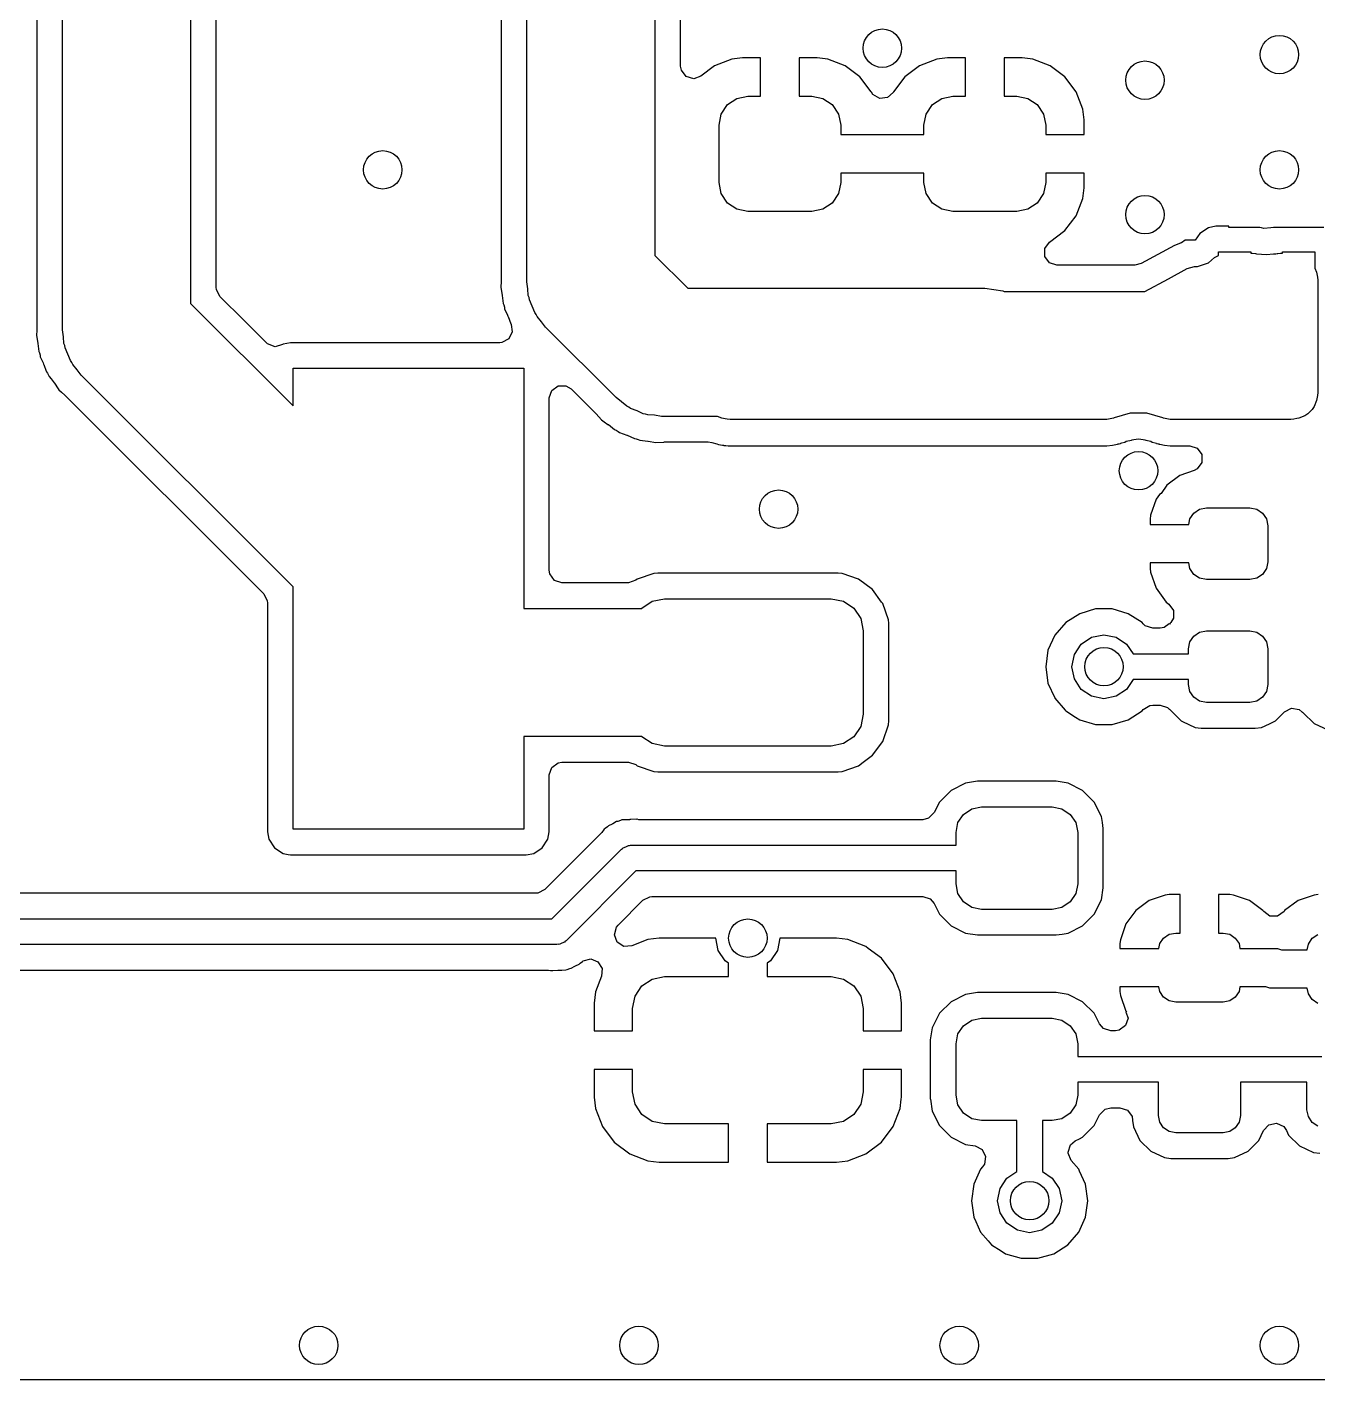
# Model space of a CAD drawing. Extents: x 100.3 to 197.2, y -144.7 to -85.3.
# Drawn here: x 118.72 to 128.8, y -144.7 to -134.13 of the extents above; entities that cross this region are included whole.
import ezdxf

# ---------------------------------------------------------------- set-up
doc = ezdxf.new("R2010")
doc.units = 0
doc.layers.add('BLACK', color=7, linetype='CONTINUOUS')

msp = doc.modelspace()

# ---------------------------------------------------------------- linework, layer by layer
at = {"layer": 'BLACK', "linetype": 'CONTINUOUS'}
for p, q in [((119, -136.5), (119, -130.25)), ((118.799, -130.273), (118.799, -136.477)), ((120, -130.457), (120, -136.293)), ((120.2, -136.169), (120.2, -133.376)), ((122.625, -136.125), (122.625, -133.728)), ((123.625, -133.728), (123.625, -135.918)), ((122.424, -133.832), (122.424, -136.102)), ((123.825, -134.44), (123.825, -133.832)), ((124.225, -134.385), (124.09, -134.438)), ((124.309, -134.375), (124.225, -134.385)), ((124.45, -134.375), (124.309, -134.375)), ((124.45, -134.675), (124.45, -134.375)), ((124.45, -134.375), (124.45, -134.375)), ((124.75, -134.375), (124.75, -134.675)), ((124.891, -134.375), (124.75, -134.375)), ((124.75, -134.375), (124.75, -134.375)), ((124.975, -134.385), (124.891, -134.375)), ((125.11, -134.438), (124.975, -134.385)), ((125.825, -134.385), (125.69, -134.438)), ((125.909, -134.375), (125.825, -134.385)), ((126.05, -134.375), (125.909, -134.375)), ((126.05, -134.675), (126.05, -134.375)), ((126.05, -134.375), (126.05, -134.375)), ((126.35, -134.375), (126.35, -134.675)), ((126.491, -134.375), (126.35, -134.375)), ((126.35, -134.375), (126.35, -134.375)), ((126.575, -134.385), (126.491, -134.375)), ((126.71, -134.438), (126.575, -134.385)), ((123.831, -134.472), (123.825, -134.44)), ((123.868, -134.521), (123.831, -134.472)), ((124.09, -134.438), (123.984, -134.518)), ((125.225, -134.525), (125.11, -134.438)), ((125.69, -134.438), (125.575, -134.525)), ((126.825, -134.525), (126.71, -134.438)), ((123.927, -134.539), (123.868, -134.521)), ((123.984, -134.518), (123.927, -134.539)), ((125.312, -134.64), (125.225, -134.525)), ((125.225, -134.525), (125.225, -134.525)), ((125.575, -134.525), (125.488, -134.64)), ((125.575, -134.525), (125.575, -134.525)), ((126.912, -134.64), (126.825, -134.525)), ((126.825, -134.525), (126.825, -134.525)), ((124.191, -134.741), (124.264, -134.692)), ((124.264, -134.692), (124.35, -134.675)), ((124.35, -134.675), (124.45, -134.675)), ((124.75, -134.675), (124.85, -134.675)), ((124.85, -134.675), (124.936, -134.692)), ((124.936, -134.692), (125.009, -134.741)), ((125.314, -134.643), (125.312, -134.64)), ((125.327, -134.662), (125.314, -134.643)), ((125.381, -134.692), (125.327, -134.662)), ((125.441, -134.685), (125.381, -134.692)), ((125.484, -134.646), (125.441, -134.685)), ((125.486, -134.643), (125.484, -134.645)), ((125.484, -134.645), (125.484, -134.646)), ((125.484, -134.646), (125.484, -134.646)), ((125.488, -134.64), (125.486, -134.643)), ((125.791, -134.741), (125.864, -134.692)), ((125.864, -134.692), (125.95, -134.675)), ((125.95, -134.675), (126.05, -134.675)), ((126.35, -134.675), (126.45, -134.675)), ((126.45, -134.675), (126.536, -134.692)), ((126.536, -134.692), (126.609, -134.741)), ((126.965, -134.775), (126.912, -134.64)), ((124.142, -134.814), (124.191, -134.741)), ((125.009, -134.741), (125.058, -134.814)), ((125.742, -134.814), (125.791, -134.741)), ((126.609, -134.741), (126.658, -134.814)), ((126.975, -134.859), (126.965, -134.775)), ((124.125, -134.9), (124.142, -134.814)), ((124.125, -135.35), (124.125, -134.9)), ((125.058, -134.814), (125.075, -134.9)), ((125.075, -134.9), (125.075, -134.975)), ((125.725, -134.9), (125.742, -134.814)), ((125.725, -134.975), (125.725, -134.9)), ((126.658, -134.814), (126.675, -134.9)), ((126.675, -134.9), (126.675, -134.975)), ((126.975, -134.975), (126.975, -134.859)), ((126.975, -134.859), (126.975, -134.859)), ((125.075, -134.975), (125.725, -134.975)), ((126.675, -134.975), (126.975, -134.975)), ((126.975, -134.975), (126.975, -134.975)), ((125.725, -135.275), (125.075, -135.275)), ((125.075, -135.275), (125.075, -135.35)), ((125.725, -135.35), (125.725, -135.275)), ((126.975, -135.275), (126.675, -135.275)), ((126.675, -135.275), (126.675, -135.35)), ((126.975, -135.391), (126.975, -135.275)), ((126.975, -135.275), (126.975, -135.275)), ((124.142, -135.436), (124.125, -135.35)), ((124.191, -135.509), (124.142, -135.436)), ((125.058, -135.436), (125.009, -135.509)), ((125.075, -135.35), (125.058, -135.436)), ((125.742, -135.436), (125.725, -135.35)), ((125.791, -135.509), (125.742, -135.436)), ((126.658, -135.436), (126.609, -135.509)), ((126.675, -135.35), (126.658, -135.436)), ((126.965, -135.475), (126.975, -135.391)), ((126.975, -135.391), (126.975, -135.391)), ((124.264, -135.558), (124.191, -135.509)), ((125.009, -135.509), (124.936, -135.558)), ((125.864, -135.558), (125.791, -135.509)), ((126.609, -135.509), (126.536, -135.558)), ((126.912, -135.61), (126.965, -135.475)), ((124.35, -135.575), (124.264, -135.558)), ((124.85, -135.575), (124.35, -135.575)), ((124.936, -135.558), (124.85, -135.575)), ((125.95, -135.575), (125.864, -135.558)), ((126.45, -135.575), (125.95, -135.575)), ((126.536, -135.558), (126.45, -135.575)), ((126.825, -135.725), (126.912, -135.61)), ((126.706, -135.814), (126.825, -135.725)), ((126.825, -135.725), (126.825, -135.725)), ((127.878, -135.746), (127.842, -135.8)), ((127.945, -135.702), (127.878, -135.746)), ((128.003, -135.69), (127.945, -135.702)), ((127.945, -135.702), (127.945, -135.702)), ((128.105, -135.69), (128.003, -135.69)), ((128.003, -135.69), (128.003, -135.69)), ((128.105, -135.7), (128.105, -135.69)), ((128.347, -135.7), (128.105, -135.7)), ((128.359, -135.702), (128.347, -135.7)), ((128.378, -135.708), (128.359, -135.702)), ((128.432, -135.702), (128.378, -135.708)), ((128.433, -135.704), (128.432, -135.702)), ((128.453, -135.7), (128.433, -135.704)), ((128.847, -135.7), (128.453, -135.7)), ((126.669, -135.865), (126.704, -135.816)), ((126.669, -135.926), (126.669, -135.865)), ((126.704, -135.816), (126.704, -135.816)), ((126.704, -135.816), (126.705, -135.816)), ((126.705, -135.815), (126.706, -135.814)), ((126.705, -135.816), (126.705, -135.815)), ((127.68, -135.84), (127.42, -135.982)), ((127.728, -135.822), (127.68, -135.84)), ((127.73, -135.821), (127.728, -135.822)), ((127.736, -135.819), (127.73, -135.821)), ((127.763, -135.8), (127.736, -135.819)), ((127.842, -135.8), (127.763, -135.8)), ((123.625, -135.918), (123.882, -136.175)), ((126.705, -135.976), (126.669, -135.926)), ((127.947, -135.977), (127.992, -135.934)), ((127.992, -135.934), (128.023, -135.918)), ((128.023, -135.918), (128.023, -135.89)), ((128.023, -135.89), (128.277, -135.89)), ((128.277, -135.89), (128.277, -135.9)), ((128.277, -135.9), (128.286, -135.9)), ((128.286, -135.9), (128.314, -135.904)), ((128.314, -135.904), (128.314, -135.904)), ((128.314, -135.904), (128.32, -135.905)), ((128.32, -135.905), (128.32, -135.905)), ((128.32, -135.905), (128.4, -135.912)), ((128.4, -135.912), (128.454, -135.906)), ((128.454, -135.906), (128.454, -135.906)), ((128.454, -135.906), (128.461, -135.906)), ((128.461, -135.906), (128.469, -135.905)), ((128.469, -135.905), (128.473, -135.905)), ((128.473, -135.905), (128.482, -135.904)), ((128.482, -135.904), (128.488, -135.903)), ((128.488, -135.903), (128.507, -135.901)), ((128.507, -135.901), (128.513, -135.9)), ((128.513, -135.9), (128.523, -135.9)), ((128.523, -135.9), (128.523, -135.89)), ((128.523, -135.89), (128.777, -135.89)), ((128.777, -135.89), (128.777, -136.017)), ((126.763, -135.994), (126.705, -135.976)), ((127.372, -135.994), (126.763, -135.994)), ((127.42, -135.982), (127.372, -135.994)), ((127.633, -136.1), (127.779, -136.021)), ((127.779, -136.021), (127.838, -136.005)), ((127.838, -136.005), (127.842, -136.005)), ((127.842, -136.005), (127.844, -136.005)), ((127.844, -136.005), (127.86, -136.005)), ((127.86, -136.005), (127.947, -135.977)), ((128.777, -136.017), (128.79, -136.048)), ((128.79, -136.048), (128.798, -136.088)), ((120.202, -136.184), (120.2, -136.169)), ((122.424, -136.12), (122.421, -136.168)), ((122.421, -136.168), (122.432, -136.229)), ((122.424, -136.102), (122.424, -136.105)), ((122.424, -136.105), (122.424, -136.12)), ((122.633, -136.178), (122.625, -136.125)), ((122.636, -136.231), (122.633, -136.178)), ((123.882, -136.175), (124.6, -136.175)), ((124.6, -136.175), (126.2, -136.175)), ((126.2, -136.175), (126.341, -136.195)), ((127.45, -136.2), (127.633, -136.1)), ((128.798, -136.088), (128.8, -136.112)), ((128.8, -136.112), (128.8, -136.988)), ((120.229, -136.239), (120.202, -136.184)), ((120.417, -136.426), (120.229, -136.239)), ((122.432, -136.229), (122.432, -136.232)), ((122.432, -136.232), (122.44, -136.294)), ((122.643, -136.248), (122.636, -136.231)), ((122.645, -136.266), (122.643, -136.248)), ((122.667, -136.315), (122.645, -136.266)), ((126.341, -136.195), (126.351, -136.2)), ((126.351, -136.2), (127.399, -136.2)), ((127.399, -136.2), (127.45, -136.2)), ((120, -136.293), (120.8, -137.093)), ((122.44, -136.294), (122.44, -136.294)), ((122.44, -136.294), (122.444, -136.305)), ((122.444, -136.305), (122.449, -136.323)), ((122.449, -136.323), (122.451, -136.335)), ((122.451, -136.335), (122.451, -136.335)), ((122.451, -136.335), (122.474, -136.385)), ((122.474, -136.385), (122.477, -136.392)), ((122.477, -136.392), (122.478, -136.395)), ((122.686, -136.365), (122.667, -136.315)), ((122.697, -136.379), (122.686, -136.365)), ((122.704, -136.395), (122.697, -136.379)), ((118.799, -136.48), (118.798, -136.502)), ((118.799, -136.477), (118.799, -136.48)), ((120.592, -136.602), (120.417, -136.426)), ((122.478, -136.395), (122.5, -136.453)), ((122.5, -136.453), (122.501, -136.454)), ((122.501, -136.454), (122.501, -136.456)), ((122.501, -136.456), (122.502, -136.459)), ((122.502, -136.459), (122.502, -136.459)), ((122.502, -136.459), (122.511, -136.515)), ((122.739, -136.436), (122.704, -136.395)), ((122.771, -136.479), (122.739, -136.436)), ((123.321, -137.029), (122.771, -136.479)), ((118.798, -136.502), (118.796, -136.543)), ((118.796, -136.543), (118.807, -136.604)), ((118.807, -136.604), (118.807, -136.607)), ((119.008, -136.553), (119, -136.5)), ((119.011, -136.606), (119.008, -136.553)), ((120.601, -136.609), (120.592, -136.602)), ((120.78, -136.6), (120.722, -136.611)), ((122.413, -136.6), (120.78, -136.6)), ((120.78, -136.6), (120.78, -136.6)), ((120.78, -136.6), (120.78, -136.6)), ((122.43, -136.598), (122.413, -136.6)), ((122.484, -136.57), (122.43, -136.598)), ((122.511, -136.515), (122.484, -136.57)), ((118.807, -136.607), (118.815, -136.669)), ((118.815, -136.669), (118.815, -136.669)), ((118.815, -136.669), (118.819, -136.68)), ((118.819, -136.68), (118.824, -136.698)), ((118.824, -136.698), (118.826, -136.71)), ((118.826, -136.71), (118.826, -136.71)), ((118.826, -136.71), (118.836, -136.731)), ((119.018, -136.623), (119.011, -136.606)), ((119.02, -136.641), (119.018, -136.623)), ((119.042, -136.69), (119.02, -136.641)), ((119.061, -136.74), (119.042, -136.69)), ((120.659, -136.631), (120.601, -136.609)), ((120.717, -136.614), (120.659, -136.631)), ((120.722, -136.611), (120.717, -136.614)), ((120.722, -136.611), (120.722, -136.611)), ((118.836, -136.731), (118.848, -136.758)), ((118.848, -136.758), (118.852, -136.767)), ((118.852, -136.767), (118.853, -136.77)), ((118.853, -136.77), (118.873, -136.822)), ((119.072, -136.754), (119.061, -136.74)), ((119.079, -136.77), (119.072, -136.754)), ((119.114, -136.811), (119.079, -136.77)), ((119.146, -136.854), (119.114, -136.811)), ((120.8, -137.093), (120.8, -136.8)), ((120.8, -136.8), (122.6, -136.8)), ((122.6, -136.8), (122.6, -138.675)), ((118.873, -136.822), (118.875, -136.828)), ((118.875, -136.828), (118.875, -136.828)), ((118.875, -136.828), (118.882, -136.838)), ((118.882, -136.838), (118.891, -136.854)), ((118.891, -136.854), (118.896, -136.865)), ((118.896, -136.865), (118.896, -136.865)), ((118.896, -136.865), (118.896, -136.865)), ((118.896, -136.865), (118.91, -136.883)), ((118.91, -136.883), (118.935, -136.914)), ((118.935, -136.914), (118.936, -136.917)), ((118.936, -136.917), (118.966, -136.96)), ((120.8, -138.507), (119.146, -136.854)), ((118.966, -136.96), (118.972, -136.968)), ((118.972, -136.968), (118.993, -136.987)), ((118.993, -136.987), (119.019, -137.009)), ((119.019, -137.009), (119.021, -137.011)), ((119.021, -137.011), (120.571, -138.561)), ((122.8, -137.03), (122.819, -136.972)), ((122.819, -136.972), (122.869, -136.936)), ((122.869, -136.936), (122.93, -136.936)), ((122.93, -136.936), (122.97, -136.96)), ((122.97, -136.96), (123.164, -137.154)), ((128.798, -137.012), (128.79, -137.052)), ((128.8, -136.988), (128.798, -137.012)), ((122.8, -138.375), (122.8, -137.03)), ((123.364, -137.061), (123.321, -137.029)), ((123.405, -137.096), (123.364, -137.061)), ((123.421, -137.103), (123.405, -137.096)), ((123.435, -137.114), (123.421, -137.103)), ((123.485, -137.133), (123.435, -137.114)), ((123.534, -137.155), (123.485, -137.133)), ((128.755, -137.121), (128.721, -137.155)), ((128.771, -137.097), (128.755, -137.121)), ((128.79, -137.052), (128.771, -137.097)), ((123.164, -137.154), (123.166, -137.156)), ((123.166, -137.156), (123.207, -137.203)), ((123.207, -137.203), (123.207, -137.203)), ((123.207, -137.203), (123.229, -137.218)), ((123.229, -137.218), (123.258, -137.239)), ((123.258, -137.239), (123.261, -137.24)), ((123.552, -137.157), (123.534, -137.155)), ((123.569, -137.164), (123.552, -137.157)), ((123.622, -137.167), (123.569, -137.164)), ((123.675, -137.175), (123.622, -137.167)), ((124.112, -137.175), (123.675, -137.175)), ((124.148, -137.19), (124.112, -137.175)), ((124.173, -137.195), (124.148, -137.19)), ((124.188, -137.198), (124.173, -137.195)), ((124.212, -137.2), (124.188, -137.198)), ((127.153, -137.2), (124.212, -137.2)), ((127.205, -137.189), (127.153, -137.2)), ((127.211, -137.186), (127.205, -137.189)), ((127.335, -137.149), (127.211, -137.186)), ((127.465, -137.149), (127.335, -137.149)), ((127.335, -137.149), (127.335, -137.149)), ((127.589, -137.186), (127.465, -137.149)), ((127.465, -137.149), (127.465, -137.149)), ((127.595, -137.189), (127.589, -137.186)), ((127.647, -137.2), (127.595, -137.189)), ((128.588, -137.2), (127.647, -137.2)), ((128.612, -137.198), (128.588, -137.2)), ((128.636, -137.193), (128.612, -137.198)), ((128.652, -137.19), (128.636, -137.193)), ((128.697, -137.171), (128.652, -137.19)), ((128.721, -137.155), (128.697, -137.171)), ((123.261, -137.24), (123.31, -137.279)), ((123.31, -137.279), (123.321, -137.284)), ((123.321, -137.284), (123.337, -137.293)), ((123.337, -137.293), (123.347, -137.3)), ((123.347, -137.3), (123.405, -137.322)), ((123.405, -137.322), (123.408, -137.323)), ((123.408, -137.323), (123.465, -137.349)), ((123.465, -137.349), (123.477, -137.351)), ((123.477, -137.351), (123.495, -137.356)), ((123.495, -137.356), (123.506, -137.36)), ((123.506, -137.36), (123.568, -137.368)), ((123.568, -137.368), (123.571, -137.368)), ((123.571, -137.368), (123.632, -137.379)), ((123.632, -137.379), (123.695, -137.376)), ((123.695, -137.376), (123.698, -137.375)), ((123.698, -137.375), (124.041, -137.375)), ((124.041, -137.375), (124.07, -137.38)), ((124.07, -137.38), (124.108, -137.391)), ((124.108, -137.391), (124.108, -137.391)), ((124.108, -137.391), (124.108, -137.391)), ((124.108, -137.391), (124.121, -137.394)), ((124.121, -137.394), (124.153, -137.4)), ((124.153, -137.4), (124.161, -137.401)), ((124.161, -137.401), (124.163, -137.402)), ((124.163, -137.402), (124.163, -137.402)), ((124.163, -137.402), (124.178, -137.403)), ((124.178, -137.403), (124.197, -137.405)), ((124.197, -137.405), (124.207, -137.405)), ((124.207, -137.405), (124.207, -137.405)), ((124.207, -137.405), (127.153, -137.405)), ((127.153, -137.405), (127.197, -137.401)), ((127.153, -137.405), (127.153, -137.405)), ((127.197, -137.401), (127.235, -137.392)), ((127.235, -137.392), (127.237, -137.393)), ((127.237, -137.393), (127.241, -137.391)), ((127.241, -137.391), (127.244, -137.391)), ((127.244, -137.391), (127.248, -137.39)), ((127.248, -137.39), (127.259, -137.386)), ((127.259, -137.386), (127.261, -137.385)), ((127.261, -137.385), (127.269, -137.383)), ((127.269, -137.383), (127.294, -137.376)), ((127.269, -137.383), (127.269, -137.383)), ((127.294, -137.376), (127.304, -137.369)), ((127.304, -137.369), (127.344, -137.361)), ((127.344, -137.361), (127.345, -137.361)), ((127.345, -137.361), (127.351, -137.359)), ((127.351, -137.359), (127.364, -137.357)), ((127.364, -137.357), (127.4, -137.35)), ((127.4, -137.35), (127.436, -137.357)), ((127.436, -137.357), (127.449, -137.359)), ((127.449, -137.359), (127.456, -137.361)), ((127.456, -137.361), (127.496, -137.369)), ((127.496, -137.369), (127.506, -137.376)), ((127.506, -137.376), (127.531, -137.383)), ((127.531, -137.383), (127.531, -137.383)), ((127.531, -137.383), (127.539, -137.385)), ((127.539, -137.385), (127.541, -137.386)), ((127.541, -137.386), (127.552, -137.39)), ((127.552, -137.39), (127.556, -137.391)), ((127.556, -137.391), (127.559, -137.391)), ((127.559, -137.391), (127.56, -137.392)), ((127.56, -137.392), (127.565, -137.392)), ((127.565, -137.392), (127.603, -137.401)), ((127.603, -137.401), (127.647, -137.405)), ((127.647, -137.405), (127.647, -137.405)), ((127.647, -137.405), (127.8, -137.405)), ((127.8, -137.405), (127.858, -137.424)), ((127.858, -137.424), (127.894, -137.474)), ((127.894, -137.535), (127.858, -137.585)), ((127.894, -137.474), (127.894, -137.535)), ((127.722, -137.637), (127.62, -137.712)), ((127.833, -137.598), (127.722, -137.637)), ((127.858, -137.585), (127.833, -137.598)), ((127.62, -137.712), (127.577, -137.777)), ((127.537, -137.822), (127.493, -137.947)), ((127.563, -137.786), (127.537, -137.822)), ((127.577, -137.777), (127.563, -137.786)), ((127.493, -137.947), (127.49, -137.977)), ((127.49, -137.977), (127.49, -138.02)), ((127.792, -138.02), (127.801, -137.976)), ((127.801, -137.976), (127.831, -137.931)), ((127.831, -137.931), (127.876, -137.901)), ((127.876, -137.901), (127.93, -137.89)), ((127.93, -137.89), (128.27, -137.89)), ((128.27, -137.89), (128.324, -137.901)), ((128.324, -137.901), (128.369, -137.931)), ((128.369, -137.931), (128.399, -137.976)), ((128.399, -137.976), (128.41, -138.03)), ((127.49, -138.02), (127.49, -138.02)), ((127.49, -138.02), (127.792, -138.02)), ((128.41, -138.03), (128.41, -138.31)), ((122.805, -138.406), (122.8, -138.375)), ((123.646, -138.399), (123.615, -138.402)), ((125.054, -138.399), (123.646, -138.399)), ((123.646, -138.399), (123.646, -138.399)), ((125.085, -138.402), (125.054, -138.399)), ((125.054, -138.399), (125.054, -138.399)), ((127.792, -138.32), (127.49, -138.32)), ((127.49, -138.32), (127.49, -138.32)), ((127.49, -138.32), (127.49, -138.363)), ((127.49, -138.363), (127.493, -138.393)), ((127.493, -138.393), (127.493, -138.393)), ((127.493, -138.393), (127.537, -138.518)), ((127.801, -138.364), (127.792, -138.32)), ((127.831, -138.409), (127.801, -138.364)), ((128.399, -138.364), (128.369, -138.409)), ((128.41, -138.31), (128.399, -138.364)), ((120.8, -140.4), (120.8, -138.507)), ((122.841, -138.456), (122.805, -138.406)), ((122.899, -138.475), (122.841, -138.456)), ((123.418, -138.475), (122.899, -138.475)), ((123.476, -138.455), (123.418, -138.474)), ((123.418, -138.474), (123.418, -138.475)), ((123.487, -138.447), (123.476, -138.455)), ((123.615, -138.402), (123.487, -138.447)), ((123.615, -138.402), (123.615, -138.402)), ((125.213, -138.447), (125.085, -138.402)), ((125.085, -138.402), (125.085, -138.402)), ((125.322, -138.528), (125.213, -138.447)), ((127.876, -138.439), (127.831, -138.409)), ((127.93, -138.45), (127.876, -138.439)), ((128.27, -138.45), (127.93, -138.45)), ((128.324, -138.439), (128.27, -138.45)), ((128.369, -138.409), (128.324, -138.439)), ((120.571, -138.561), (120.598, -138.616)), ((123.604, -138.619), (123.7, -138.6)), ((123.7, -138.6), (125, -138.6)), ((125, -138.6), (125.096, -138.619)), ((125.394, -138.625), (125.322, -138.528)), ((125.322, -138.528), (125.322, -138.528)), ((125.322, -138.528), (125.322, -138.528)), ((125.322, -138.528), (125.322, -138.528)), ((125.322, -138.528), (125.322, -138.528)), ((127.537, -138.518), (127.615, -138.625)), ((120.598, -138.616), (120.599, -138.631)), ((120.599, -138.631), (120.599, -140.42)), ((122.6, -138.675), (123.522, -138.675)), ((123.522, -138.675), (123.523, -138.673)), ((123.523, -138.673), (123.604, -138.619)), ((125.096, -138.619), (125.177, -138.673)), ((125.177, -138.673), (125.231, -138.754)), ((125.403, -138.637), (125.394, -138.625)), ((125.448, -138.765), (125.403, -138.637)), ((126.941, -138.716), (126.832, -138.786)), ((127.065, -138.679), (126.941, -138.716)), ((126.941, -138.716), (126.941, -138.716)), ((127.195, -138.679), (127.065, -138.679)), ((127.065, -138.679), (127.065, -138.679)), ((127.319, -138.716), (127.195, -138.679)), ((127.195, -138.679), (127.195, -138.679)), ((127.428, -138.786), (127.319, -138.716)), ((127.319, -138.716), (127.319, -138.716)), ((127.319, -138.716), (127.319, -138.716)), ((127.319, -138.716), (127.319, -138.716)), ((127.615, -138.625), (127.615, -138.625)), ((127.615, -138.625), (127.637, -138.641)), ((127.637, -138.641), (127.673, -138.69)), ((127.673, -138.69), (127.672, -138.752)), ((125.231, -138.754), (125.25, -138.85)), ((125.45, -138.791), (125.448, -138.765)), ((125.45, -138.796), (125.45, -138.791)), ((125.45, -139.554), (125.45, -138.796)), ((125.45, -138.796), (125.45, -138.796)), ((126.832, -138.786), (126.747, -138.884)), ((127.436, -138.795), (127.428, -138.786)), ((127.428, -138.786), (127.428, -138.786)), ((127.453, -138.811), (127.436, -138.795)), ((127.511, -138.829), (127.453, -138.811)), ((127.601, -138.824), (127.569, -138.829)), ((127.639, -138.796), (127.601, -138.824)), ((127.641, -138.798), (127.639, -138.796)), ((127.648, -138.79), (127.641, -138.798)), ((127.651, -138.785), (127.648, -138.79)), ((127.652, -138.785), (127.651, -138.785)), ((127.672, -138.752), (127.652, -138.785)), ((127.652, -138.785), (127.652, -138.785)), ((125.25, -138.85), (125.25, -139.5)), ((126.747, -138.884), (126.693, -139.002)), ((126.953, -138.953), (127.034, -138.899)), ((127.034, -138.899), (127.13, -138.88)), ((127.13, -138.88), (127.226, -138.899)), ((127.226, -138.899), (127.307, -138.953)), ((127.569, -138.829), (127.511, -138.829)), ((127.801, -138.936), (127.831, -138.891)), ((127.831, -138.891), (127.876, -138.861)), ((127.876, -138.861), (127.93, -138.85)), ((127.93, -138.85), (128.27, -138.85)), ((128.27, -138.85), (128.324, -138.861)), ((128.324, -138.861), (128.369, -138.891)), ((128.369, -138.891), (128.399, -138.936)), ((126.693, -139.002), (126.675, -139.13)), ((126.88, -139.13), (126.899, -139.034)), ((126.899, -139.034), (126.953, -138.953)), ((127.307, -138.953), (127.358, -139.03)), ((127.358, -139.03), (127.79, -139.03)), ((127.79, -138.99), (127.801, -138.936)), ((127.79, -139.03), (127.79, -138.99)), ((128.399, -138.936), (128.41, -138.99)), ((128.41, -138.99), (128.41, -139.27)), ((126.675, -139.13), (126.675, -139.13)), ((126.675, -139.13), (126.693, -139.258)), ((126.899, -139.226), (126.88, -139.13)), ((126.953, -139.307), (126.899, -139.226)), ((127.358, -139.23), (127.307, -139.307)), ((127.79, -139.23), (127.358, -139.23)), ((127.79, -139.27), (127.79, -139.23)), ((126.693, -139.258), (126.746, -139.374)), ((127.034, -139.361), (126.953, -139.307)), ((127.307, -139.307), (127.226, -139.361)), ((127.801, -139.324), (127.79, -139.27)), ((127.831, -139.369), (127.801, -139.324)), ((128.399, -139.324), (128.369, -139.369)), ((128.41, -139.27), (128.399, -139.324)), ((126.746, -139.374), (126.747, -139.376)), ((126.747, -139.376), (126.828, -139.47)), ((127.13, -139.38), (127.034, -139.361)), ((127.226, -139.361), (127.13, -139.38)), ((127.436, -139.465), (127.488, -139.433)), ((127.488, -139.433), (127.511, -139.43)), ((127.511, -139.43), (127.569, -139.43)), ((127.569, -139.43), (127.627, -139.449)), ((127.627, -139.449), (127.64, -139.463)), ((127.876, -139.399), (127.831, -139.369)), ((127.93, -139.41), (127.876, -139.399)), ((128.27, -139.41), (127.93, -139.41)), ((128.324, -139.399), (128.27, -139.41)), ((128.369, -139.369), (128.324, -139.399)), ((128.539, -139.483), (128.593, -139.455)), ((128.593, -139.455), (128.654, -139.465)), ((125.25, -139.5), (125.231, -139.596)), ((125.448, -139.585), (125.45, -139.554)), ((125.45, -139.554), (125.45, -139.554)), ((126.828, -139.47), (126.832, -139.474)), ((126.832, -139.474), (126.909, -139.523)), ((126.909, -139.523), (126.941, -139.544)), ((126.941, -139.544), (127.065, -139.581)), ((127.195, -139.581), (127.319, -139.544)), ((127.319, -139.544), (127.428, -139.474)), ((127.428, -139.474), (127.436, -139.465)), ((127.64, -139.463), (127.641, -139.462)), ((127.641, -139.462), (127.647, -139.468)), ((127.647, -139.468), (127.647, -139.468)), ((127.647, -139.468), (127.732, -139.553)), ((127.732, -139.553), (127.732, -139.553)), ((127.732, -139.553), (127.732, -139.553)), ((127.732, -139.553), (127.743, -139.558)), ((127.743, -139.558), (127.841, -139.604)), ((128.422, -139.575), (128.468, -139.553)), ((128.468, -139.553), (128.539, -139.483)), ((128.654, -139.465), (128.678, -139.486)), ((128.678, -139.486), (128.68, -139.484)), ((128.68, -139.484), (128.686, -139.49)), ((128.686, -139.49), (128.686, -139.49)), ((128.686, -139.49), (128.77, -139.574)), ((125.231, -139.596), (125.177, -139.677)), ((125.403, -139.713), (125.448, -139.585)), ((127.065, -139.581), (127.065, -139.581)), ((127.065, -139.581), (127.195, -139.581)), ((127.195, -139.581), (127.195, -139.581)), ((127.841, -139.604), (127.89, -139.611)), ((127.89, -139.611), (128.31, -139.61)), ((128.31, -139.61), (128.359, -139.604)), ((128.359, -139.604), (128.422, -139.575)), ((128.359, -139.604), (128.359, -139.604)), ((128.77, -139.574), (128.77, -139.574)), ((128.77, -139.574), (128.77, -139.574)), ((128.77, -139.574), (128.877, -139.624)), ((123.522, -139.675), (122.6, -139.675)), ((122.6, -139.675), (122.6, -140.4)), ((123.523, -139.677), (123.522, -139.675)), ((123.604, -139.731), (123.523, -139.677)), ((123.7, -139.75), (123.604, -139.731)), ((125, -139.75), (123.7, -139.75)), ((125.096, -139.731), (125, -139.75)), ((125.177, -139.677), (125.096, -139.731)), ((125.322, -139.822), (125.403, -139.713)), ((122.819, -139.916), (122.869, -139.88)), ((122.869, -139.88), (122.899, -139.875)), ((122.899, -139.875), (123.418, -139.875)), ((123.418, -139.875), (123.476, -139.894)), ((125.213, -139.903), (125.251, -139.875)), ((125.251, -139.875), (125.322, -139.822)), ((122.8, -139.974), (122.819, -139.916)), ((122.8, -140.42), (122.8, -139.974)), ((123.476, -139.894), (123.476, -139.895)), ((123.476, -139.895), (123.487, -139.903)), ((123.487, -139.903), (123.487, -139.903)), ((123.487, -139.903), (123.487, -139.903)), ((123.487, -139.903), (123.615, -139.948)), ((123.615, -139.948), (123.646, -139.95)), ((123.646, -139.95), (123.646, -139.951)), ((123.646, -139.951), (123.646, -139.951)), ((123.646, -139.951), (125.054, -139.951)), ((125.054, -139.95), (125.085, -139.948)), ((125.054, -139.951), (125.054, -139.95)), ((125.085, -139.948), (125.213, -139.903)), ((126.05, -140.039), (125.937, -140.097)), ((126.143, -140.025), (126.05, -140.039)), ((126.05, -140.039), (126.05, -140.039)), ((126.757, -140.024), (126.143, -140.024)), ((126.143, -140.024), (126.143, -140.025)), ((126.85, -140.039), (126.757, -140.024)), ((126.963, -140.097), (126.85, -140.039)), ((126.85, -140.039), (126.85, -140.039)), ((125.847, -140.187), (125.804, -140.27)), ((125.937, -140.097), (125.847, -140.187)), ((125.937, -140.097), (125.937, -140.097)), ((127.053, -140.187), (126.963, -140.097)), ((127.111, -140.3), (127.053, -140.187)), ((125.804, -140.27), (125.761, -140.314)), ((125.99, -140.348), (126.034, -140.284)), ((126.034, -140.284), (126.098, -140.24)), ((126.098, -140.24), (126.175, -140.225)), ((126.175, -140.225), (126.725, -140.225)), ((126.725, -140.225), (126.802, -140.24)), ((126.802, -140.24), (126.866, -140.284)), ((126.866, -140.284), (126.91, -140.348)), ((127.118, -140.347), (127.111, -140.3)), ((127.111, -140.3), (127.111, -140.3)), ((127.111, -140.3), (127.111, -140.3)), ((122.6, -140.4), (120.8, -140.4)), ((123.229, -140.399), (123.21, -140.425)), ((123.237, -140.394), (123.229, -140.399)), ((123.255, -140.38), (123.237, -140.394)), ((123.262, -140.373), (123.255, -140.38)), ((123.291, -140.36), (123.262, -140.373)), ((123.262, -140.373), (123.262, -140.373)), ((123.297, -140.357), (123.291, -140.36)), ((123.325, -140.34), (123.297, -140.357)), ((123.334, -140.338), (123.325, -140.34)), ((123.325, -140.34), (123.325, -140.34)), ((123.356, -140.331), (123.334, -140.338)), ((123.365, -140.327), (123.356, -140.331)), ((123.397, -140.326), (123.365, -140.327)), ((123.365, -140.327), (123.365, -140.327)), ((123.404, -140.325), (123.397, -140.326)), ((123.407, -140.325), (123.404, -140.325)), ((123.427, -140.325), (123.407, -140.325)), ((123.429, -140.324), (123.427, -140.325)), ((123.437, -140.324), (123.429, -140.324)), ((123.477, -140.322), (123.437, -140.324)), ((123.486, -140.323), (123.477, -140.322)), ((123.5, -140.325), (123.486, -140.322)), ((123.486, -140.322), (123.486, -140.323)), ((125.716, -140.325), (123.5, -140.325)), ((125.761, -140.314), (125.716, -140.325)), ((125.975, -140.425), (125.99, -140.348)), ((126.91, -140.348), (126.925, -140.425)), ((127.125, -140.393), (127.118, -140.347)), ((127.125, -140.857), (127.125, -140.393)), ((120.599, -140.42), (120.6, -140.42)), ((120.6, -140.42), (120.611, -140.478)), ((120.611, -140.478), (120.611, -140.478)), ((120.611, -140.478), (120.655, -140.545)), ((122.745, -140.545), (122.789, -140.478)), ((123.205, -140.43), (122.765, -140.871)), ((122.789, -140.478), (122.8, -140.42)), ((123.21, -140.425), (123.205, -140.43)), ((125.975, -140.525), (125.975, -140.425)), ((126.925, -140.425), (126.925, -140.825)), ((120.655, -140.545), (120.655, -140.545)), ((120.655, -140.545), (120.722, -140.589)), ((120.722, -140.589), (120.762, -140.597)), ((120.762, -140.597), (120.78, -140.6)), ((120.78, -140.6), (120.78, -140.6)), ((120.78, -140.6), (120.78, -140.6)), ((120.78, -140.6), (120.78, -140.6)), ((120.78, -140.6), (122.62, -140.6)), ((122.62, -140.6), (122.678, -140.589)), ((122.62, -140.6), (122.62, -140.6)), ((122.678, -140.589), (122.745, -140.545)), ((122.819, -141.1), (123.364, -140.554)), ((123.364, -140.554), (123.371, -140.551)), ((123.371, -140.551), (123.376, -140.544)), ((123.376, -140.544), (123.398, -140.537)), ((123.398, -140.537), (123.419, -140.526)), ((123.419, -140.526), (123.427, -140.527)), ((123.427, -140.527), (123.435, -140.525)), ((123.435, -140.525), (125.975, -140.525)), ((123.476, -140.725), (122.931, -141.271)), ((125.975, -140.725), (123.476, -140.725)), ((125.975, -140.825), (125.975, -140.725)), ((125.99, -140.902), (125.975, -140.825)), ((126.925, -140.825), (126.91, -140.902)), ((122.695, -140.899), (115.465, -140.899)), ((122.71, -140.898), (122.695, -140.899)), ((122.765, -140.871), (122.71, -140.898)), ((123.53, -140.954), (123.585, -140.927)), ((123.585, -140.927), (123.6, -140.925)), ((123.6, -140.925), (125.716, -140.925)), ((125.716, -140.925), (125.774, -140.944)), ((126.034, -140.966), (125.99, -140.902)), ((126.91, -140.902), (126.866, -140.966)), ((127.111, -140.95), (127.125, -140.857)), ((127.608, -140.913), (127.484, -140.956)), ((127.638, -140.91), (127.608, -140.913)), ((127.725, -140.91), (127.638, -140.91)), ((127.725, -141.21), (127.725, -140.91)), ((127.725, -140.91), (127.725, -140.91)), ((128.112, -140.91), (128.025, -140.91)), ((128.025, -140.91), (128.025, -140.91)), ((128.025, -140.91), (128.025, -141.21)), ((128.142, -140.913), (128.112, -140.91)), ((128.266, -140.956), (128.142, -140.913)), ((128.772, -140.913), (128.647, -140.957)), ((128.802, -140.91), (128.772, -140.913)), ((128.772, -140.913), (128.772, -140.913)), ((123.337, -141.148), (123.53, -140.954)), ((125.774, -140.944), (125.804, -140.98)), ((125.804, -140.98), (125.847, -141.063)), ((126.098, -141.01), (126.034, -140.966)), ((126.175, -141.025), (126.098, -141.01)), ((126.725, -141.025), (126.175, -141.025)), ((126.802, -141.01), (126.725, -141.025)), ((126.866, -140.966), (126.802, -141.01)), ((127.053, -141.063), (127.111, -140.95)), ((127.379, -141.034), (127.301, -141.139)), ((127.484, -140.956), (127.379, -141.034)), ((127.379, -141.034), (127.379, -141.034)), ((128.371, -141.034), (128.266, -140.956)), ((128.377, -141.041), (128.371, -141.034)), ((128.371, -141.034), (128.371, -141.034)), ((128.425, -141.077), (128.377, -141.041)), ((128.536, -141.041), (128.486, -141.077)), ((128.54, -141.035), (128.536, -141.041)), ((128.647, -140.957), (128.54, -141.035)), ((128.54, -141.035), (128.54, -141.035)), ((115.341, -141.1), (122.819, -141.1)), ((123.324, -141.165), (123.337, -141.148)), ((125.847, -141.063), (125.937, -141.153)), ((126.963, -141.153), (127.053, -141.063)), ((127.301, -141.139), (127.258, -141.263)), ((128.486, -141.077), (128.425, -141.077)), ((123.308, -141.224), (123.324, -141.165)), ((123.331, -141.281), (123.308, -141.224)), ((123.657, -141.25), (123.569, -141.261)), ((124.1, -141.25), (123.657, -141.25)), ((124.119, -141.346), (124.1, -141.25)), ((124.6, -141.25), (124.581, -141.346)), ((125.043, -141.25), (124.6, -141.25)), ((125.131, -141.261), (125.043, -141.25)), ((125.937, -141.153), (126.05, -141.211)), ((126.05, -141.211), (126.143, -141.225)), ((126.143, -141.225), (126.757, -141.225)), ((126.757, -141.225), (126.803, -141.218)), ((126.757, -141.225), (126.757, -141.225)), ((126.757, -141.225), (126.757, -141.225)), ((126.803, -141.218), (126.85, -141.211)), ((126.85, -141.211), (126.963, -141.153)), ((126.85, -141.211), (126.85, -141.211)), ((126.85, -141.211), (126.85, -141.211)), ((127.565, -141.293), (127.595, -141.25)), ((127.595, -141.25), (127.638, -141.22)), ((127.638, -141.22), (127.69, -141.21)), ((127.69, -141.21), (127.725, -141.21)), ((128.025, -141.21), (128.06, -141.21)), ((128.06, -141.21), (128.112, -141.22)), ((128.112, -141.22), (128.155, -141.25)), ((128.155, -141.25), (128.185, -141.293)), ((128.726, -141.296), (128.756, -141.251)), ((128.756, -141.251), (128.801, -141.221)), ((122.86, -141.3), (115.3, -141.3)), ((122.868, -141.298), (122.86, -141.3)), ((122.876, -141.299), (122.868, -141.298)), ((122.897, -141.288), (122.876, -141.299)), ((122.919, -141.281), (122.897, -141.288)), ((122.924, -141.274), (122.919, -141.281)), ((122.931, -141.271), (122.924, -141.274)), ((123.382, -141.314), (123.331, -141.281)), ((123.443, -141.31), (123.382, -141.314)), ((123.569, -141.261), (123.443, -141.31)), ((124.173, -141.427), (124.119, -141.346)), ((124.581, -141.346), (124.527, -141.427)), ((125.272, -141.316), (125.131, -141.261)), ((125.29, -141.33), (125.272, -141.316)), ((125.393, -141.407), (125.29, -141.33)), ((127.258, -141.263), (127.255, -141.293)), ((127.255, -141.293), (127.255, -141.33)), ((127.255, -141.33), (127.558, -141.33)), ((127.255, -141.33), (127.255, -141.33)), ((127.558, -141.33), (127.565, -141.293)), ((128.185, -141.293), (128.192, -141.33)), ((128.192, -141.33), (128.484, -141.33)), ((128.484, -141.33), (128.515, -141.34)), ((128.515, -141.34), (128.717, -141.34)), ((128.717, -141.34), (128.726, -141.296)), ((122.998, -141.468), (123.004, -141.465)), ((123.004, -141.465), (123.033, -141.452)), ((123.033, -141.452), (123.04, -141.445)), ((123.04, -141.445), (123.058, -141.431)), ((123.058, -141.431), (123.064, -141.427)), ((123.064, -141.427), (123.124, -141.412)), ((123.124, -141.412), (123.18, -141.436)), ((123.18, -141.436), (123.212, -141.488)), ((124.2, -141.445), (124.173, -141.427)), ((124.2, -141.55), (124.2, -141.445)), ((124.527, -141.427), (124.5, -141.445)), ((124.5, -141.445), (124.5, -141.55)), ((125.484, -141.528), (125.393, -141.407)), ((115.324, -141.5), (122.795, -141.5)), ((122.795, -141.5), (122.809, -141.503)), ((122.809, -141.503), (122.809, -141.502)), ((122.809, -141.502), (122.818, -141.503)), ((122.818, -141.503), (122.827, -141.502)), ((122.818, -141.503), (122.818, -141.503)), ((122.818, -141.503), (122.818, -141.503)), ((122.818, -141.503), (122.818, -141.503)), ((122.827, -141.502), (122.866, -141.501)), ((122.866, -141.501), (122.868, -141.5)), ((122.868, -141.5), (122.888, -141.5)), ((122.888, -141.5), (122.888, -141.5)), ((122.888, -141.5), (122.891, -141.5)), ((122.891, -141.5), (122.898, -141.499)), ((122.898, -141.499), (122.93, -141.498)), ((122.93, -141.498), (122.939, -141.494)), ((122.939, -141.494), (122.961, -141.487)), ((122.961, -141.487), (122.97, -141.485)), ((122.97, -141.485), (122.998, -141.468)), ((123.208, -141.548), (123.161, -141.669)), ((123.212, -141.488), (123.208, -141.548)), ((123.523, -141.623), (123.604, -141.569)), ((123.604, -141.569), (123.7, -141.55)), ((123.7, -141.55), (124.2, -141.55)), ((124.5, -141.55), (125, -141.55)), ((125, -141.55), (125.096, -141.569)), ((125.096, -141.569), (125.177, -141.623)), ((125.539, -141.669), (125.484, -141.528)), ((123.161, -141.669), (123.15, -141.757)), ((123.469, -141.704), (123.523, -141.623)), ((125.177, -141.623), (125.231, -141.704)), ((125.55, -141.757), (125.539, -141.669)), ((126.143, -141.675), (126.05, -141.689)), ((126.757, -141.674), (126.143, -141.674)), ((126.143, -141.674), (126.143, -141.675)), ((126.85, -141.689), (126.757, -141.674)), ((127.558, -141.63), (127.255, -141.63)), ((127.255, -141.63), (127.255, -141.63)), ((127.255, -141.63), (127.255, -141.667)), ((127.255, -141.667), (127.258, -141.697)), ((127.565, -141.667), (127.558, -141.63)), ((127.595, -141.71), (127.565, -141.667)), ((128.185, -141.667), (128.155, -141.71)), ((128.192, -141.63), (128.185, -141.667)), ((128.395, -141.63), (128.192, -141.63)), ((128.426, -141.64), (128.395, -141.63)), ((128.717, -141.64), (128.426, -141.64)), ((128.726, -141.684), (128.717, -141.64)), ((123.15, -141.757), (123.15, -141.975)), ((123.45, -141.8), (123.469, -141.704)), ((125.231, -141.704), (125.25, -141.8)), ((125.55, -141.975), (125.55, -141.757)), ((125.55, -141.757), (125.55, -141.757)), ((125.937, -141.747), (125.847, -141.837)), ((126.05, -141.689), (125.937, -141.747)), ((126.05, -141.689), (126.05, -141.689)), ((126.963, -141.747), (126.85, -141.689)), ((126.85, -141.689), (126.85, -141.689)), ((127.053, -141.837), (126.963, -141.747)), ((127.258, -141.697), (127.301, -141.821)), ((127.638, -141.74), (127.595, -141.71)), ((127.69, -141.75), (127.638, -141.74)), ((128.06, -141.75), (127.69, -141.75)), ((128.112, -141.74), (128.06, -141.75)), ((128.155, -141.71), (128.112, -141.74)), ((128.756, -141.729), (128.726, -141.684)), ((128.801, -141.759), (128.756, -141.729)), ((123.45, -141.975), (123.45, -141.8)), ((125.25, -141.8), (125.25, -141.975)), ((125.847, -141.837), (125.789, -141.95)), ((126.098, -141.89), (126.175, -141.875)), ((126.175, -141.875), (126.725, -141.875)), ((126.725, -141.875), (126.802, -141.89)), ((127.096, -141.92), (127.053, -141.837)), ((127.318, -141.875), (127.299, -141.933)), ((127.301, -141.821), (127.305, -141.827)), ((127.305, -141.827), (127.302, -141.828)), ((127.302, -141.828), (127.318, -141.875)), ((123.15, -141.975), (123.15, -141.975)), ((123.15, -141.975), (123.45, -141.975)), ((125.25, -141.975), (125.55, -141.975)), ((125.55, -141.975), (125.55, -141.975)), ((125.789, -141.95), (125.774, -142.043)), ((125.99, -141.998), (126.034, -141.934)), ((126.034, -141.934), (126.098, -141.89)), ((126.802, -141.89), (126.866, -141.934)), ((126.866, -141.934), (126.91, -141.998)), ((127.126, -141.956), (127.096, -141.92)), ((127.184, -141.975), (127.126, -141.956)), ((127.219, -141.975), (127.184, -141.975)), ((127.25, -141.969), (127.219, -141.975)), ((127.299, -141.933), (127.25, -141.969)), ((125.774, -142.043), (125.774, -142.507)), ((125.975, -142.075), (125.99, -141.998)), ((125.975, -142.475), (125.975, -142.075)), ((126.91, -141.998), (126.925, -142.075)), ((126.925, -142.075), (126.925, -142.175)), ((126.925, -142.175), (128.83, -142.175)), ((123.45, -142.275), (123.15, -142.275)), ((123.15, -142.275), (123.15, -142.275)), ((123.15, -142.275), (123.15, -142.493)), ((123.45, -142.45), (123.45, -142.275)), ((125.55, -142.275), (125.25, -142.275)), ((125.25, -142.275), (125.25, -142.45)), ((125.55, -142.493), (125.55, -142.275)), ((125.55, -142.275), (125.55, -142.275)), ((127.555, -142.375), (126.925, -142.375)), ((126.925, -142.375), (126.925, -142.475)), ((127.555, -142.635), (127.555, -142.375)), ((128.715, -142.375), (128.195, -142.375)), ((128.195, -142.375), (128.195, -142.635)), ((128.715, -142.59), (128.715, -142.375)), ((123.15, -142.493), (123.161, -142.581)), ((123.469, -142.546), (123.45, -142.45)), ((125.25, -142.45), (125.231, -142.546)), ((125.539, -142.581), (125.548, -142.507)), ((125.548, -142.507), (125.55, -142.493)), ((125.55, -142.493), (125.55, -142.493)), ((125.774, -142.507), (125.775, -142.507)), ((125.775, -142.507), (125.789, -142.6)), ((125.99, -142.552), (125.975, -142.475)), ((126.925, -142.475), (126.91, -142.552)), ((123.161, -142.581), (123.216, -142.722)), ((123.523, -142.627), (123.469, -142.546)), ((123.604, -142.681), (123.523, -142.627)), ((125.177, -142.627), (125.096, -142.681)), ((125.231, -142.546), (125.177, -142.627)), ((125.484, -142.722), (125.539, -142.581)), ((125.789, -142.6), (125.789, -142.6)), ((125.789, -142.6), (125.847, -142.713)), ((126.034, -142.616), (125.99, -142.552)), ((126.098, -142.66), (126.034, -142.616)), ((126.866, -142.616), (126.802, -142.66)), ((126.91, -142.552), (126.866, -142.616)), ((127.096, -142.63), (127.139, -142.586)), ((127.139, -142.586), (127.184, -142.576)), ((127.184, -142.576), (127.255, -142.576)), ((127.255, -142.576), (127.314, -142.594)), ((127.314, -142.594), (127.35, -142.644)), ((128.726, -142.644), (128.715, -142.59)), ((123.216, -142.722), (123.307, -142.843)), ((123.7, -142.7), (123.604, -142.681)), ((124.2, -142.7), (123.7, -142.7)), ((124.2, -143), (124.2, -142.7)), ((125, -142.7), (124.5, -142.7)), ((124.5, -142.7), (124.5, -143)), ((125.096, -142.681), (125, -142.7)), ((125.393, -142.843), (125.484, -142.722)), ((125.847, -142.713), (125.937, -142.803)), ((126.175, -142.675), (126.098, -142.66)), ((126.45, -142.675), (126.175, -142.675)), ((126.45, -143.072), (126.45, -142.675)), ((126.725, -142.675), (126.65, -142.675)), ((126.65, -142.675), (126.65, -143.072)), ((126.802, -142.66), (126.725, -142.675)), ((126.963, -142.803), (127.053, -142.713)), ((127.053, -142.713), (127.096, -142.63)), ((127.35, -142.644), (127.354, -142.671)), ((127.354, -142.671), (127.354, -142.671)), ((127.354, -142.671), (127.354, -142.674)), ((127.354, -142.674), (127.361, -142.723)), ((127.361, -142.723), (127.361, -142.723)), ((127.361, -142.723), (127.411, -142.83)), ((127.565, -142.687), (127.555, -142.635)), ((127.595, -142.73), (127.565, -142.687)), ((127.638, -142.76), (127.595, -142.73)), ((128.155, -142.73), (128.112, -142.76)), ((128.185, -142.687), (128.155, -142.73)), ((128.195, -142.635), (128.185, -142.687)), ((128.376, -142.752), (128.417, -142.708)), ((128.417, -142.708), (128.477, -142.696)), ((128.477, -142.696), (128.533, -142.722)), ((128.533, -142.722), (128.555, -142.752)), ((128.756, -142.689), (128.726, -142.644)), ((128.801, -142.719), (128.756, -142.689)), ((125.937, -142.803), (126.05, -142.861)), ((126.869, -142.863), (126.905, -142.833)), ((126.905, -142.833), (126.938, -142.816)), ((126.938, -142.816), (126.963, -142.803)), ((127.411, -142.83), (127.411, -142.83)), ((127.411, -142.83), (127.411, -142.83)), ((127.411, -142.83), (127.495, -142.914)), ((127.69, -142.77), (127.638, -142.76)), ((128.06, -142.77), (127.69, -142.77)), ((128.112, -142.76), (128.06, -142.77)), ((128.255, -142.914), (128.339, -142.83)), ((128.339, -142.83), (128.376, -142.752)), ((128.555, -142.752), (128.572, -142.788)), ((128.572, -142.788), (128.572, -142.788)), ((128.572, -142.788), (128.572, -142.788)), ((128.572, -142.788), (128.657, -142.873)), ((123.307, -142.843), (123.428, -142.934)), ((123.428, -142.934), (123.569, -142.989)), ((125.131, -142.989), (125.272, -142.934)), ((125.272, -142.934), (125.393, -142.843)), ((126.05, -142.861), (126.124, -142.872)), ((126.124, -142.872), (126.179, -142.9)), ((126.179, -142.9), (126.206, -142.955)), ((126.85, -142.921), (126.869, -142.863)), ((126.85, -142.922), (126.85, -142.921)), ((126.851, -142.93), (126.85, -142.922)), ((126.875, -142.987), (126.851, -142.93)), ((127.495, -142.914), (127.495, -142.914)), ((127.495, -142.914), (127.495, -142.914)), ((127.495, -142.914), (127.602, -142.964)), ((128.148, -142.964), (128.255, -142.914)), ((128.657, -142.873), (128.766, -142.924)), ((128.766, -142.924), (128.815, -142.93)), ((123.569, -142.989), (123.657, -143)), ((123.657, -143), (123.657, -143)), ((123.657, -143), (124.2, -143)), ((124.2, -143), (124.2, -143)), ((124.5, -143), (125.043, -143)), ((124.5, -143), (124.5, -143)), ((125.043, -143), (125.131, -142.989)), ((125.043, -143), (125.043, -143)), ((126.183, -143.035), (126.167, -143.054)), ((126.197, -143.015), (126.183, -143.035)), ((126.206, -142.955), (126.197, -143.015)), ((126.933, -143.054), (126.875, -142.987)), ((127.602, -142.964), (127.602, -142.964)), ((127.602, -142.964), (127.602, -142.964)), ((127.602, -142.964), (127.651, -142.97)), ((127.651, -142.97), (127.651, -142.97)), ((127.651, -142.97), (128.099, -142.97)), ((128.099, -142.97), (128.148, -142.964)), ((128.099, -142.97), (128.099, -142.97)), ((126.167, -143.054), (126.113, -143.172)), ((126.167, -143.054), (126.167, -143.054)), ((126.319, -143.204), (126.373, -143.123)), ((126.373, -143.123), (126.45, -143.072)), ((126.65, -143.072), (126.727, -143.123)), ((126.727, -143.123), (126.781, -143.204)), ((126.94, -143.07), (126.933, -143.054)), ((126.987, -143.172), (126.94, -143.07)), ((126.113, -143.172), (126.095, -143.3)), ((126.3, -143.3), (126.319, -143.204)), ((126.781, -143.204), (126.8, -143.3)), ((127.005, -143.3), (126.987, -143.172)), ((126.095, -143.3), (126.095, -143.3)), ((126.095, -143.3), (126.113, -143.428)), ((126.319, -143.396), (126.3, -143.3)), ((126.8, -143.3), (126.781, -143.396)), ((126.987, -143.428), (127, -143.338)), ((127, -143.338), (127.005, -143.3)), ((127.005, -143.3), (127.005, -143.3)), ((126.113, -143.428), (126.129, -143.463)), ((126.129, -143.463), (126.167, -143.546)), ((126.373, -143.477), (126.319, -143.396)), ((126.781, -143.396), (126.727, -143.477)), ((126.933, -143.546), (126.987, -143.428)), ((126.167, -143.546), (126.225, -143.613)), ((126.454, -143.531), (126.373, -143.477)), ((126.55, -143.55), (126.454, -143.531)), ((126.646, -143.531), (126.55, -143.55)), ((126.727, -143.477), (126.646, -143.531)), ((126.848, -143.644), (126.933, -143.546)), ((126.225, -143.613), (126.252, -143.644)), ((126.252, -143.644), (126.328, -143.693)), ((126.739, -143.714), (126.848, -143.644)), ((126.328, -143.693), (126.361, -143.714)), ((126.361, -143.714), (126.485, -143.75)), ((126.485, -143.75), (126.485, -143.75)), ((126.485, -143.75), (126.615, -143.75)), ((126.615, -143.75), (126.739, -143.714)), ((126.615, -143.75), (126.615, -143.75)), ((183.282, -144.7), (106.048, -144.7))]:
    msp.add_line(p, q, dxfattribs=at)
at = {"layer": 'BLACK'}
for centre in [(125.4, -134.3), (128.5, -134.35), (127.45, -134.55), (121.5, -135.25), (128.5, -135.25), (127.45, -135.6), (127.4, -137.6), (124.59, -137.9), (127.13, -139.13), (124.35, -141.25), (126.55, -143.3), (121, -144.43), (123.5, -144.43), (126, -144.43), (128.5, -144.43)]:
    msp.add_circle(centre, 0.15, dxfattribs=at)

doc.saveas('drawing.dxf')
